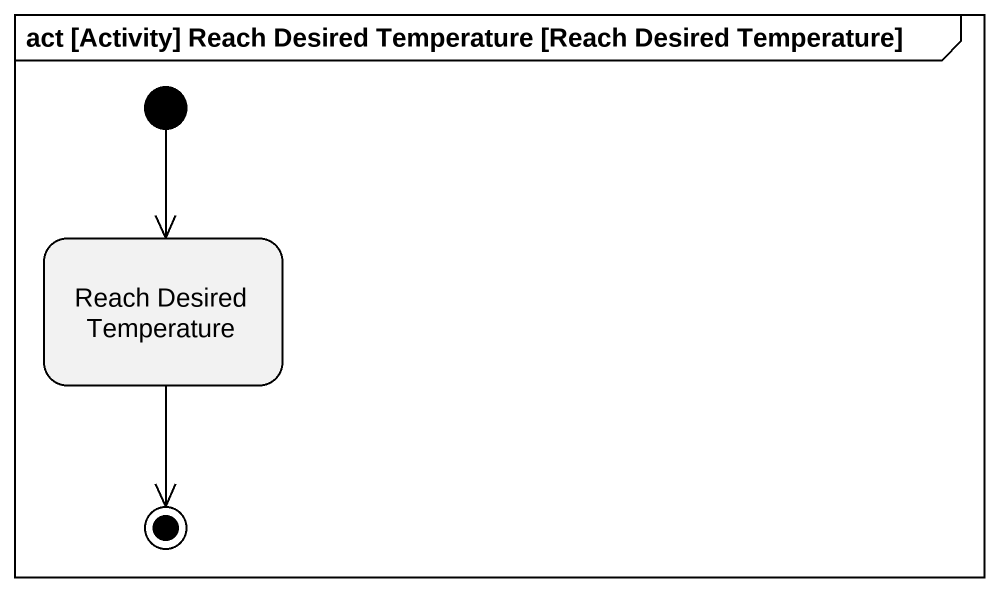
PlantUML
@startuml
mainframe act [Activity] Reach Desired Temperature [Reach Desired Temperature]
hide empty description
state "Reach Desired Temperature" as Reach_Desired_Temperature
[*] --> Reach_Desired_Temperature
Reach_Desired_Temperature --> [*]
@enduml
